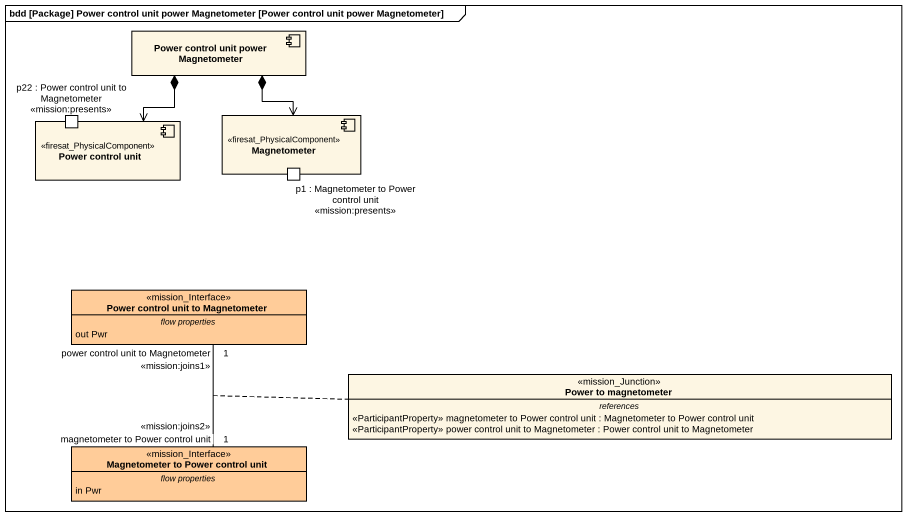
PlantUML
@startuml
mainframe bdd [Package] Power control unit power Magnetometer [Power control unit power Magnetometer]
allowmixing
hide circle
hide empty members
component "Power control unit power Magnetometer" as Power_control_unit_power
component "Power control unit" as Power_control_unit <<firesat_PhysicalComponent>> {
  port "p22 : Power control unit to Magnetometer <<mission:presents>>" as p22_Power_control_unit_to
}
component Magnetometer <<firesat_PhysicalComponent>> {
  port "p1 : Magnetometer to Power control unit <<mission:presents>>" as p1_Magnetometer_to_Power
}
class "Power control unit to Magnetometer" as Power_control_unit_to <<mission_Interface>> #FFCC99 {
  -- flow properties --
  out Pwr
}
class "Power to magnetometer" as Power_to_magnetometer <<mission_Junction>> {
  -- references --
  <<ParticipantProperty>> magnetometer to Power control unit : Magnetometer to Power control unit
  <<ParticipantProperty>> power control unit to Magnetometer : Power control unit to Magnetometer
}
class "Magnetometer to Power control unit" as Magnetometer_to_Power <<mission_Interface>> #FFCC99 {
  -- flow properties --
  in Pwr
}
Power_control_unit_power *--> Power_control_unit
Power_control_unit_power *--> Magnetometer
Power_control_unit_to "1\npower control unit to Magnetometer\n<<mission:joins1>>" -- "1\nmagnetometer to Power control unit\n<<mission:joins2>>" Magnetometer_to_Power
(Power_control_unit_to, Magnetometer_to_Power) .. Power_to_magnetometer
@enduml
